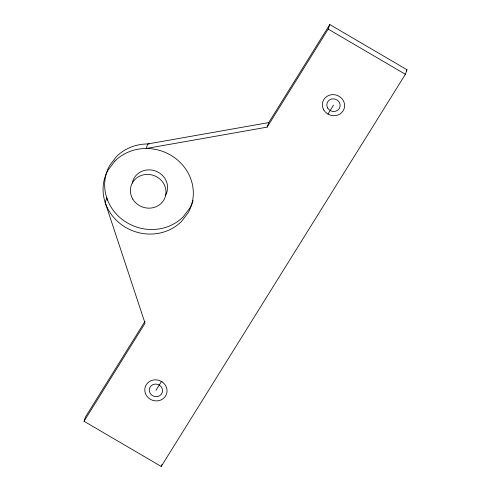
<?xml version="1.0" encoding="UTF-8"?>
<svg xmlns="http://www.w3.org/2000/svg" width="491" height="491" viewBox="0 0 491 491"><rect width="100%" height="100%" fill="white"/><g stroke="black" fill="none" stroke-linecap="round" stroke-linejoin="round"><path stroke-width="0.74" d="M268.737 122.59L147.754 143.955L146.152 148.503L267.135 127.138L268.737 122.59L329.78 24.55L406.984 69.74L405.382 74.288L161.22 466.45L84.016 421.26L85.618 416.712L145.041 321.267M161.22 466.45L161.907 464.498M267.135 127.138L328.178 29.098L329.78 24.55M84.016 421.26L145.054 323.219L105.166 202.445L106.768 197.898L107.492 200.083M155.911 390.376L161.422 381.525M327.939 114.084L333.487 105.172M406.174 71.042L406.984 69.74M328.178 29.098L405.382 74.288M149.221 143.973A45.46 42.441 19.4 0 0 116.471 156.549L109.726 165.424A45.46 42.441 19.4 0 0 123.965 220.735A45.46 42.441 19.4 0 0 183.118 216.924L189.864 208.049A45.46 42.441 19.4 0 0 193.092 200.567M132.245 183.118A17.94 16.749 19.4 0 1 155.856 171.126A17.94 16.749 19.4 0 1 165.234 195.774M114.869 161.097L108.124 169.972A45.46 42.441 19.4 0 0 122.363 225.283A45.46 42.441 19.4 0 0 181.517 221.472L188.262 212.597A45.46 42.441 19.4 0 0 174.023 157.286A45.46 42.441 19.4 0 0 114.869 161.097M159.458 385.165L157.875 384.41A6.727 6.279 19.4 0 0 149.295 390.983A6.727 6.279 19.4 0 0 159.544 395.838A6.727 6.279 19.4 0 0 159.458 385.165M162.11 381.875L159.507 380.55A11.213 10.464 19.4 0 0 144.845 391.057A11.213 10.464 19.4 0 0 161.674 399.637A11.213 10.464 19.4 0 0 162.11 381.875M323.857 110.064A11.213 10.464 19.4 0 0 343.135 110.819A11.213 10.464 19.4 0 0 333.469 94.628A11.213 10.464 19.4 0 0 323.857 110.064M132.785 199.113A17.94 16.749 19.4 0 0 163.632 200.322A17.94 16.749 19.4 0 0 148.159 174.415A17.94 16.749 19.4 0 0 132.785 199.113M327.706 108.106A6.727 6.279 19.4 0 0 339.275 108.56A6.727 6.279 19.4 0 0 333.475 98.844A6.727 6.279 19.4 0 0 327.706 108.106"/></g></svg>
